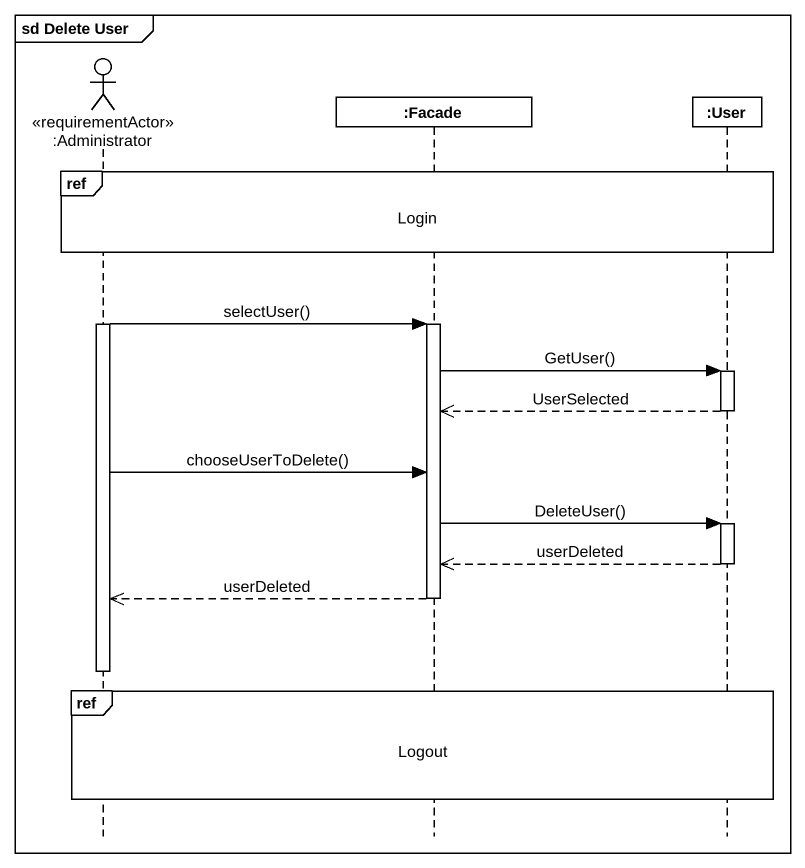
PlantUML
@startuml
mainframe sd Delete User
hide footbox
actor ":Administrator" as Administrator <<requirementActor>>
participant ":Facade" as Facade
participant ":User" as User

ref over Administrator, Facade, User : Login
activate Administrator
Administrator -> Facade : selectUser()
activate Facade
Facade -> User : GetUser()
activate User
User -->> Facade : UserSelected
deactivate User
Administrator -> Facade : chooseUserToDelete()
Facade -> User : DeleteUser()
activate User
User -->> Facade : userDeleted
deactivate User
Facade -->> Administrator : userDeleted
deactivate Facade
deactivate Administrator
ref over Administrator, Facade, User : Logout
@enduml
